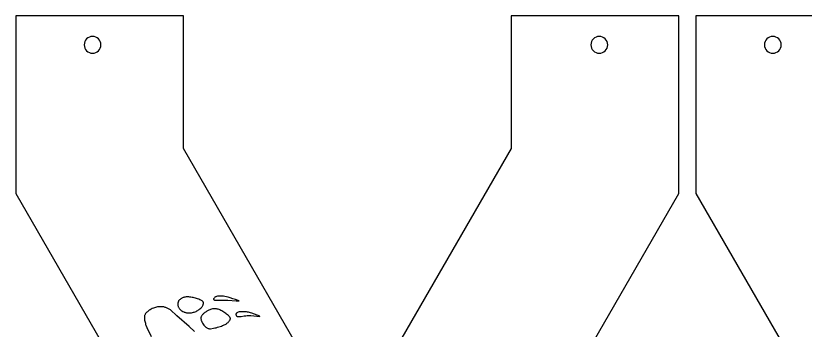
# Model space of a CAD drawing. Extents: x -11.6 to 11.5, y -11.6 to 11.6.
# Drawn here: x -11.62 to -2.21, y 7.88 to 11.62 of the extents above; entities that cross this region are included whole.
import ezdxf

# ---------------------------------------------------------------- set-up
doc = ezdxf.new("R2010")
doc.units = 0
doc.layers.add('LAYER_1', color=18, linetype='CONTINUOUS')

msp = doc.modelspace()

# ---------------------------------------------------------------- linework, layer by layer
at = {"layer": 'LAYER_1'}
for points in [[(-7.6722, 6.6561), (-9.625, 10.0409), (-9.625, 11.625), (-11.625, 11.625), (-11.625, 9.5053), (-8.8267, 4.655), (-11.625, -0.1953), (-11.625, -2.315), (-9.625, -2.315), (-9.625, -0.7309), (-7.6722, 2.6539), (-5.7195, -0.7309), (-5.7195, -2.315), (-3.7195, -2.315), (-3.7195, -0.1953), (-6.5178, 4.655), (-3.7195, 9.5053), (-3.7195, 11.625), (-5.7195, 11.625), (-5.7195, 10.0409)], [(0.438, 6.6561), (-1.5148, 10.0409), (-1.5148, 11.625), (-3.5148, 11.625), (-3.5148, 9.5053), (-0.7165, 4.655), (-3.5148, -0.1953), (-3.5148, -2.315), (-1.5148, -2.315), (-1.5148, -0.7309), (0.438, 2.6539), (2.3907, -0.7309), (2.3907, -2.315), (4.3907, -2.315), (4.3907, -0.1953), (1.5925, 4.655), (4.3907, 9.5053), (4.3907, 11.625), (2.3907, 11.625), (2.3907, 10.0409)], [(-9.6917, 8.202), (-9.6924, 8.1969), (-9.6928, 8.1908), (-9.6928, 8.1846), (-9.6925, 8.1788), (-9.6913, 8.1708), (-9.6897, 8.1633), (-9.6875, 8.1563), (-9.6848, 8.1496), (-9.6814, 8.1433), (-9.6775, 8.1373), (-9.673, 8.1315), (-9.6678, 8.126), (-9.6627, 8.1213), (-9.6574, 8.1168), (-9.652, 8.1125), (-9.6464, 8.1085), (-9.6347, 8.1012), (-9.6224, 8.0951), (-9.6162, 8.0924), (-9.6098, 8.09), (-9.6033, 8.0879), (-9.5968, 8.0861), (-9.5902, 8.0846), (-9.5835, 8.0834), (-9.5768, 8.0825), (-9.5701, 8.082), (-9.56, 8.0817), (-9.5496, 8.0821), (-9.5391, 8.0831), (-9.5285, 8.0847), (-9.5179, 8.087), (-9.5073, 8.0898), (-9.4967, 8.0931), (-9.4863, 8.097), (-9.476, 8.1014), (-9.4659, 8.1063), (-9.4561, 8.1117), (-9.4466, 8.1175), (-9.4375, 8.1237), (-9.4288, 8.1303), (-9.4206, 8.1374), (-9.4129, 8.1447), (-9.4071, 8.1511), (-9.4021, 8.1577), (-9.3978, 8.1644), (-9.3943, 8.1713), (-9.3915, 8.1784), (-9.3895, 8.1855), (-9.3883, 8.1927), (-9.3879, 8.2), (-9.3882, 8.2052), (-9.3892, 8.2097), (-9.3911, 8.2139), (-9.394, 8.2177), (-9.3982, 8.2215), (-9.4038, 8.2254), (-9.4109, 8.2295), (-9.4197, 8.2341), (-9.4314, 8.2396), (-9.4437, 8.2448), (-9.4565, 8.2496), (-9.4696, 8.254), (-9.4829, 8.2581), (-9.4964, 8.2617), (-9.5099, 8.2649), (-9.5233, 8.2676), (-9.5365, 8.2698), (-9.5493, 8.2716), (-9.5617, 8.2728), (-9.5736, 8.2734), (-9.5848, 8.2735), (-9.5952, 8.273), (-9.6048, 8.2719), (-9.6133, 8.2702), (-9.6215, 8.2679), (-9.6292, 8.2653), (-9.6365, 8.2625), (-9.6434, 8.2594), (-9.6499, 8.256), (-9.656, 8.2523), (-9.6616, 8.2484), (-9.6668, 8.2442), (-9.6715, 8.2397), (-9.6758, 8.235), (-9.6796, 8.2301), (-9.683, 8.2249), (-9.6859, 8.2195), (-9.6883, 8.2139), (-9.6903, 8.2081)], [(-9.2567, 8.2637), (-9.2608, 8.2592), (-9.2638, 8.2549), (-9.2657, 8.251), (-9.2663, 8.2476), (-9.2659, 8.2446), (-9.2648, 8.2419), (-9.263, 8.2396), (-9.2606, 8.2378), (-9.2549, 8.2345), (-9.096, 8.2359), (-8.9991, 8.2282), (-8.9611, 8.2256), (-9.0054, 8.2409), (-9.0387, 8.2522), (-9.0672, 8.2614), (-9.0917, 8.2686), (-9.113, 8.2741), (-9.132, 8.278), (-9.1497, 8.2806), (-9.1667, 8.282), (-9.184, 8.2825), (-9.1982, 8.2823), (-9.2105, 8.2817), (-9.2211, 8.2804), (-9.2302, 8.2786), (-9.2381, 8.2761), (-9.245, 8.2728), (-9.2511, 8.2687)], [(-9.4109, 8.0446), (-9.4141, 8.0385), (-9.4164, 8.0326), (-9.4178, 8.0269), (-9.4182, 8.0218), (-9.418, 8.0164), (-9.4174, 8.0108), (-9.4164, 8.0049), (-9.415, 7.999), (-9.4132, 7.9929), (-9.4111, 7.9867), (-9.406, 7.9743), (-9.3996, 7.9619), (-9.3922, 7.9498), (-9.3838, 7.9384), (-9.3794, 7.933), (-9.3747, 7.9278), (-9.3672, 7.9204), (-9.36, 7.914), (-9.3529, 7.9086), (-9.3459, 7.9041), (-9.3388, 7.9005), (-9.3316, 7.8978), (-9.3242, 7.8958), (-9.3166, 7.8947), (-9.303, 7.8933), (-9.2675, 7.8998), (-9.2524, 7.9028), (-9.2366, 7.9065), (-9.2204, 7.9108), (-9.2043, 7.9154), (-9.1886, 7.9204), (-9.1737, 7.9255), (-9.1601, 7.9307), (-9.1481, 7.9358), (-9.139, 7.9401), (-9.1304, 7.9446), (-9.1222, 7.9493), (-9.1145, 7.9542), (-9.1072, 7.9592), (-9.1005, 7.9643), (-9.0943, 7.9695), (-9.0886, 7.9748), (-9.0836, 7.9801), (-9.0791, 7.9854), (-9.0753, 7.9907), (-9.0721, 7.996), (-9.0695, 8.0013), (-9.0677, 8.0064), (-9.0666, 8.0115), (-9.0662, 8.0165), (-9.0664, 8.0188), (-9.0671, 8.0213), (-9.0696, 8.0268), (-9.0736, 8.0329), (-9.079, 8.0396), (-9.0857, 8.0467), (-9.0934, 8.0541), (-9.1021, 8.0617), (-9.1117, 8.0694), (-9.1219, 8.0771), (-9.1327, 8.0847), (-9.1439, 8.0921), (-9.1555, 8.0992), (-9.1671, 8.1059), (-9.1788, 8.112), (-9.1904, 8.1175), (-9.2017, 8.1222), (-9.2128, 8.1262), (-9.2229, 8.1288), (-9.2336, 8.1304), (-9.2466, 8.1314), (-9.2603, 8.1318), (-9.2658, 8.1317), (-9.2708, 8.1312), (-9.2757, 8.1305), (-9.2808, 8.1293), (-9.2934, 8.1257), (-9.303, 8.1225), (-9.3124, 8.1189), (-9.3217, 8.115), (-9.3308, 8.1108), (-9.3397, 8.1063), (-9.3483, 8.1015), (-9.3566, 8.0964), (-9.3645, 8.0912), (-9.372, 8.0858), (-9.3792, 8.0802), (-9.3858, 8.0744), (-9.392, 8.0686), (-9.3976, 8.0626), (-9.4027, 8.0566), (-9.4071, 8.0506)], [(-8.998, 8.0724), (-8.9995, 8.0679), (-9.0002, 8.0641), (-8.9993, 8.0593), (-8.9968, 8.0524), (-8.9949, 8.0487), (-8.9923, 8.0457), (-8.9891, 8.0432), (-8.985, 8.0413), (-8.9799, 8.0399), (-8.9737, 8.0389), (-8.9663, 8.0384), (-8.9576, 8.0383), (-8.9383, 8.0383), (-8.9003, 8.0459), (-8.8831, 8.049), (-8.8671, 8.0514), (-8.8531, 8.0528), (-8.8421, 8.0533), (-8.8218, 8.0533), (-8.7155, 8.0411), (-8.7141, 8.0425), (-8.8091, 8.0797), (-8.8283, 8.0853), (-8.8396, 8.0883), (-8.8511, 8.0908), (-8.8629, 8.0928), (-8.875, 8.0944), (-8.8876, 8.0954), (-8.9006, 8.096), (-8.9143, 8.0962), (-8.9286, 8.0959), (-8.9636, 8.0946), (-8.9749, 8.0904), (-8.9834, 8.0867), (-8.9869, 8.0847), (-8.99, 8.0825), (-8.9926, 8.0802), (-8.9948, 8.0778), (-8.9966, 8.0752)]]:
    msp.add_lwpolyline(points, close=True, dxfattribs=at)
for points in [[(-10.6096, 11.2784, 0.414214), (-10.7096, 11.3784, 0.414214), (-10.8096, 11.2784, 0.414214), (-10.7096, 11.1784, 0.414214)], [(-4.5677, 11.2784, 0.414214), (-4.6677, 11.3784, 0.414214), (-4.7677, 11.2784, 0.414214), (-4.6677, 11.1784, 0.414214)], [(-2.4993, 11.2784, 0.414214), (-2.5993, 11.3784, 0.414214), (-2.6993, 11.2784, 0.414214), (-2.5993, 11.1784, 0.414214)]]:
    msp.add_lwpolyline(points, format="xyb", close=True, dxfattribs=at)
msp.add_lwpolyline([(-9.4954, 7.8597), (-9.5563, 7.9224), (-9.7052, 8.0465), (-9.7792, 8.1182), (-9.795, 8.1278), (-9.8029, 8.1323), (-9.8107, 8.1364), (-9.8184, 8.1401), (-9.8263, 8.1435), (-9.8343, 8.1464), (-9.8424, 8.149), (-9.8508, 8.1513), (-9.8595, 8.1532), (-9.8715, 8.1553), (-9.8837, 8.1565), (-9.896, 8.157), (-9.9086, 8.1566), (-9.9212, 8.1556), (-9.934, 8.1537), (-9.9467, 8.1512), (-9.9595, 8.1479), (-9.9721, 8.1439), (-9.9847, 8.1392), (-9.9971, 8.1338), (-10.0094, 8.1277), (-10.0214, 8.121), (-10.0331, 8.1137), (-10.0445, 8.1057), (-10.0555, 8.0971), (-10.0621, 8.0914), (-10.068, 8.0858), (-10.073, 8.0803), (-10.0773, 8.0748), (-10.081, 8.0692), (-10.0841, 8.0635), (-10.0865, 8.0576), (-10.0885, 8.0514), (-10.0897, 8.0456), (-10.0908, 8.0388), (-10.0915, 8.0317), (-10.0918, 8.0252), (-10.0915, 8.0168), (-10.0905, 8.0069), (-10.0887, 7.9957), (-10.0864, 7.9836), (-10.0836, 7.9711), (-10.0803, 7.9586), (-10.0767, 7.9464), (-10.0728, 7.9349), (-10.064, 7.9103), (-10.0115, 7.8014)], dxfattribs=at)

doc.saveas('drawing.dxf')
